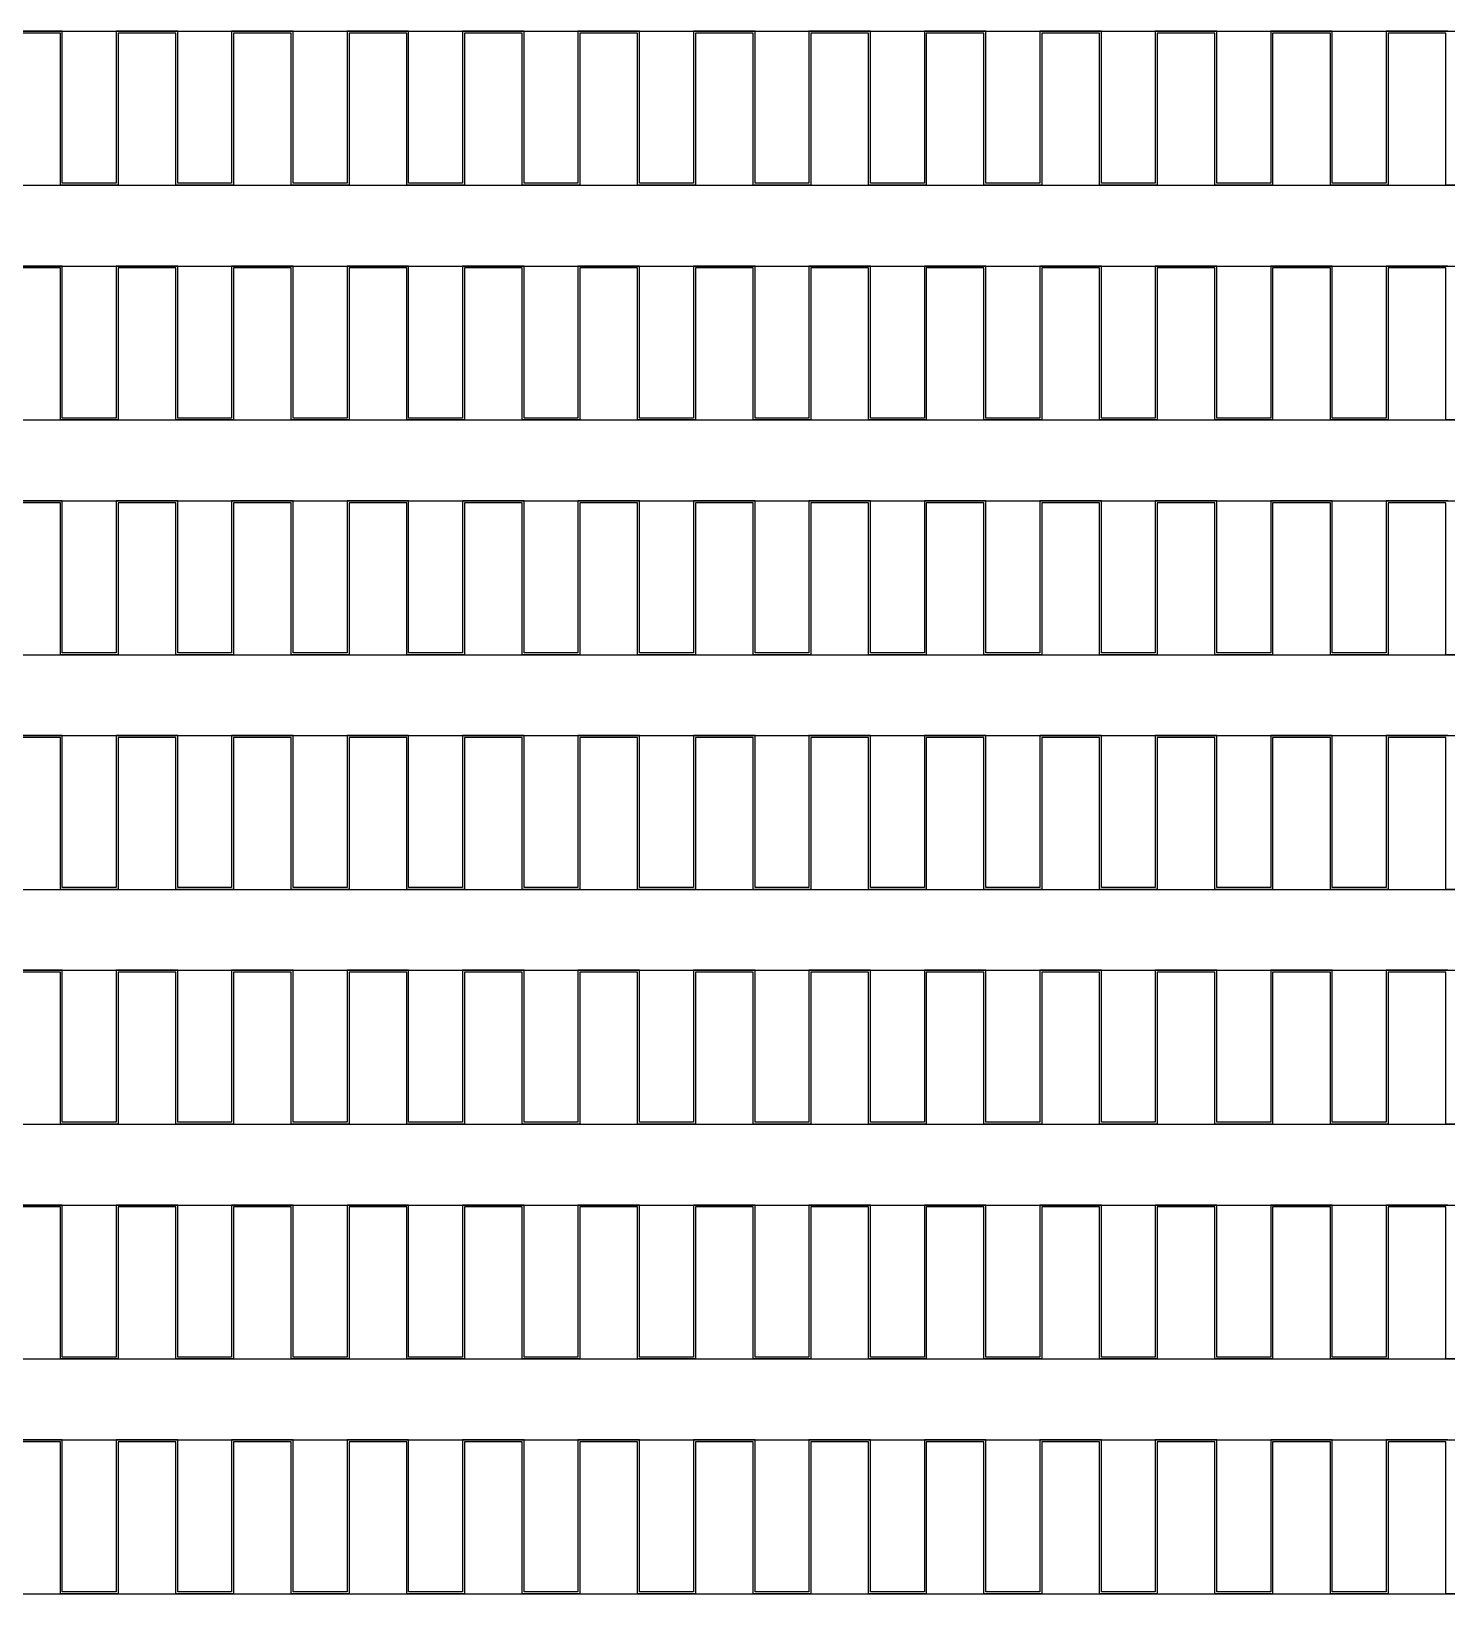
# Model space of a CAD drawing. Header units: millimetres. Extents: x -8604 to -3995, y 3123 to 6155.
# Drawn here: x -7491.2 to -7417.7, y 5443.6 to 5524.8 of the extents above; entities that cross this region are included whole.
import ezdxf

# ---------------------------------------------------------------- set-up
doc = ezdxf.new("R2010")
doc.units = ezdxf.units.MM

msp = doc.modelspace()

# ---------------------------------------------------------------- linework, layer by layer
at = {"color": 7, "linetype": 'Continuous', "lineweight": 25}
for p, q in [((-7646.621, 5524.781), (-7233.621, 5524.781)), ((-7489.621, 5524.781), (-7492.821, 5524.781)), ((-7489.721, 5524.681), (-7492.721, 5524.681)), ((-7489.721, 5516.781), (-7489.721, 5524.681)), ((-7489.621, 5516.881), (-7489.621, 5524.781)), ((-7486.821, 5524.781), (-7486.821, 5516.881)), ((-7483.621, 5524.781), (-7486.821, 5524.781)), ((-7483.721, 5524.681), (-7486.721, 5524.681)), ((-7486.721, 5524.681), (-7486.721, 5516.781)), ((-7483.721, 5516.781), (-7483.721, 5524.681)), ((-7483.621, 5516.881), (-7483.621, 5524.781)), ((-7480.821, 5524.781), (-7480.821, 5516.881)), ((-7477.621, 5524.781), (-7480.821, 5524.781)), ((-7477.721, 5524.681), (-7480.721, 5524.681)), ((-7480.721, 5524.681), (-7480.721, 5516.781)), ((-7477.721, 5516.781), (-7477.721, 5524.681)), ((-7477.621, 5516.881), (-7477.621, 5524.781)), ((-7474.821, 5524.781), (-7474.821, 5516.881)), ((-7471.621, 5524.781), (-7474.821, 5524.781)), ((-7474.721, 5524.681), (-7474.721, 5516.781)), ((-7471.721, 5524.681), (-7474.721, 5524.681)), ((-7471.721, 5516.781), (-7471.721, 5524.681)), ((-7471.621, 5516.881), (-7471.621, 5524.781)), ((-7468.821, 5524.781), (-7468.821, 5516.881)), ((-7465.621, 5524.781), (-7468.821, 5524.781)), ((-7465.721, 5524.681), (-7468.721, 5524.681)), ((-7468.721, 5524.681), (-7468.721, 5516.781)), ((-7465.721, 5516.781), (-7465.721, 5524.681)), ((-7465.621, 5516.881), (-7465.621, 5524.781)), ((-7462.821, 5524.781), (-7462.821, 5516.881)), ((-7459.621, 5524.781), (-7462.821, 5524.781)), ((-7459.721, 5524.681), (-7462.721, 5524.681)), ((-7462.721, 5524.681), (-7462.721, 5516.781)), ((-7459.721, 5516.781), (-7459.721, 5524.681)), ((-7459.621, 5516.881), (-7459.621, 5524.781)), ((-7456.821, 5524.781), (-7456.821, 5516.881)), ((-7453.621, 5524.781), (-7456.821, 5524.781)), ((-7453.721, 5524.681), (-7456.721, 5524.681)), ((-7456.721, 5524.681), (-7456.721, 5516.781)), ((-7453.721, 5516.781), (-7453.721, 5524.681)), ((-7453.621, 5516.881), (-7453.621, 5524.781)), ((-7450.821, 5524.781), (-7450.821, 5516.881)), ((-7447.621, 5524.781), (-7450.821, 5524.781)), ((-7447.721, 5524.681), (-7450.721, 5524.681)), ((-7450.721, 5524.681), (-7450.721, 5516.781)), ((-7447.721, 5516.781), (-7447.721, 5524.681)), ((-7447.621, 5516.881), (-7447.621, 5524.781)), ((-7444.821, 5524.781), (-7444.821, 5516.881)), ((-7441.621, 5524.781), (-7444.821, 5524.781)), ((-7441.721, 5524.681), (-7444.721, 5524.681)), ((-7444.721, 5524.681), (-7444.721, 5516.781)), ((-7441.721, 5516.781), (-7441.721, 5524.681)), ((-7441.621, 5516.881), (-7441.621, 5524.781)), ((-7438.821, 5524.781), (-7438.821, 5516.881)), ((-7435.621, 5524.781), (-7438.821, 5524.781)), ((-7435.721, 5524.681), (-7438.721, 5524.681)), ((-7438.721, 5524.681), (-7438.721, 5516.781)), ((-7435.721, 5516.781), (-7435.721, 5524.681)), ((-7435.621, 5516.881), (-7435.621, 5524.781)), ((-7432.821, 5524.781), (-7432.821, 5516.881)), ((-7429.621, 5524.781), (-7432.821, 5524.781)), ((-7429.721, 5524.681), (-7432.721, 5524.681)), ((-7432.721, 5524.681), (-7432.721, 5516.781)), ((-7429.721, 5516.781), (-7429.721, 5524.681)), ((-7429.621, 5516.881), (-7429.621, 5524.781)), ((-7426.821, 5524.781), (-7426.821, 5516.881)), ((-7423.621, 5524.781), (-7426.821, 5524.781)), ((-7423.721, 5524.681), (-7426.721, 5524.681)), ((-7426.721, 5524.681), (-7426.721, 5516.781)), ((-7423.721, 5516.781), (-7423.721, 5524.681)), ((-7423.621, 5516.881), (-7423.621, 5524.781)), ((-7420.821, 5524.781), (-7420.821, 5516.881)), ((-7417.621, 5524.781), (-7420.821, 5524.781)), ((-7417.721, 5524.681), (-7420.721, 5524.681)), ((-7420.721, 5524.681), (-7420.721, 5516.781)), ((-7417.721, 5516.781), (-7417.721, 5524.681)), ((-7646.621, 5516.781), (-7233.621, 5516.781)), ((-7486.721, 5516.781), (-7489.721, 5516.781)), ((-7486.821, 5516.881), (-7489.621, 5516.881)), ((-7480.721, 5516.781), (-7483.721, 5516.781)), ((-7480.821, 5516.881), (-7483.621, 5516.881)), ((-7474.721, 5516.781), (-7477.721, 5516.781)), ((-7474.821, 5516.881), (-7477.621, 5516.881)), ((-7468.721, 5516.781), (-7471.721, 5516.781)), ((-7468.821, 5516.881), (-7471.621, 5516.881)), ((-7462.721, 5516.781), (-7465.721, 5516.781)), ((-7462.821, 5516.881), (-7465.621, 5516.881)), ((-7456.721, 5516.781), (-7459.721, 5516.781)), ((-7456.821, 5516.881), (-7459.621, 5516.881)), ((-7450.721, 5516.781), (-7453.721, 5516.781)), ((-7450.821, 5516.881), (-7453.621, 5516.881)), ((-7444.721, 5516.781), (-7447.721, 5516.781)), ((-7444.821, 5516.881), (-7447.621, 5516.881)), ((-7438.721, 5516.781), (-7441.721, 5516.781)), ((-7438.821, 5516.881), (-7441.621, 5516.881)), ((-7432.721, 5516.781), (-7435.721, 5516.781)), ((-7432.821, 5516.881), (-7435.621, 5516.881)), ((-7426.721, 5516.781), (-7429.721, 5516.781)), ((-7426.821, 5516.881), (-7429.621, 5516.881)), ((-7420.721, 5516.781), (-7423.721, 5516.781)), ((-7420.821, 5516.881), (-7423.621, 5516.881)), ((-7414.721, 5516.781), (-7417.721, 5516.781)), ((-7646.621, 5512.581), (-7233.621, 5512.581)), ((-7489.621, 5512.581), (-7492.821, 5512.581)), ((-7489.721, 5512.481), (-7492.721, 5512.481)), ((-7489.721, 5504.581), (-7489.721, 5512.481)), ((-7489.621, 5504.681), (-7489.621, 5512.581)), ((-7486.821, 5512.581), (-7486.821, 5504.681)), ((-7483.621, 5512.581), (-7486.821, 5512.581)), ((-7483.721, 5512.481), (-7486.721, 5512.481)), ((-7486.721, 5512.481), (-7486.721, 5504.581)), ((-7483.721, 5504.581), (-7483.721, 5512.481)), ((-7483.621, 5504.681), (-7483.621, 5512.581)), ((-7480.821, 5512.581), (-7480.821, 5504.681)), ((-7477.621, 5512.581), (-7480.821, 5512.581)), ((-7477.721, 5512.481), (-7480.721, 5512.481)), ((-7480.721, 5512.481), (-7480.721, 5504.581)), ((-7477.721, 5504.581), (-7477.721, 5512.481)), ((-7477.621, 5504.681), (-7477.621, 5512.581)), ((-7474.821, 5512.581), (-7474.821, 5504.681)), ((-7471.621, 5512.581), (-7474.821, 5512.581)), ((-7471.721, 5512.481), (-7474.721, 5512.481)), ((-7474.721, 5512.481), (-7474.721, 5504.581)), ((-7471.721, 5504.581), (-7471.721, 5512.481)), ((-7471.621, 5504.681), (-7471.621, 5512.581)), ((-7468.821, 5512.581), (-7468.821, 5504.681)), ((-7465.621, 5512.581), (-7468.821, 5512.581)), ((-7465.721, 5512.481), (-7468.721, 5512.481)), ((-7468.721, 5512.481), (-7468.721, 5504.581)), ((-7465.721, 5504.581), (-7465.721, 5512.481)), ((-7465.621, 5504.681), (-7465.621, 5512.581)), ((-7462.821, 5512.581), (-7462.821, 5504.681)), ((-7459.621, 5512.581), (-7462.821, 5512.581)), ((-7459.721, 5512.481), (-7462.721, 5512.481)), ((-7462.721, 5512.481), (-7462.721, 5504.581)), ((-7459.721, 5504.581), (-7459.721, 5512.481)), ((-7459.621, 5504.681), (-7459.621, 5512.581)), ((-7456.821, 5512.581), (-7456.821, 5504.681)), ((-7453.621, 5512.581), (-7456.821, 5512.581)), ((-7453.721, 5512.481), (-7456.721, 5512.481)), ((-7456.721, 5512.481), (-7456.721, 5504.581)), ((-7453.721, 5504.581), (-7453.721, 5512.481)), ((-7453.621, 5504.681), (-7453.621, 5512.581)), ((-7450.821, 5512.581), (-7450.821, 5504.681)), ((-7447.621, 5512.581), (-7450.821, 5512.581)), ((-7447.721, 5512.481), (-7450.721, 5512.481)), ((-7450.721, 5512.481), (-7450.721, 5504.581)), ((-7447.721, 5504.581), (-7447.721, 5512.481)), ((-7447.621, 5504.681), (-7447.621, 5512.581)), ((-7444.821, 5512.581), (-7444.821, 5504.681)), ((-7441.621, 5512.581), (-7444.821, 5512.581)), ((-7441.721, 5512.481), (-7444.721, 5512.481)), ((-7444.721, 5512.481), (-7444.721, 5504.581)), ((-7441.721, 5504.581), (-7441.721, 5512.481)), ((-7441.621, 5504.681), (-7441.621, 5512.581)), ((-7438.821, 5512.581), (-7438.821, 5504.681)), ((-7435.621, 5512.581), (-7438.821, 5512.581)), ((-7435.721, 5512.481), (-7438.721, 5512.481)), ((-7438.721, 5512.481), (-7438.721, 5504.581)), ((-7435.721, 5504.581), (-7435.721, 5512.481)), ((-7435.621, 5504.681), (-7435.621, 5512.581)), ((-7432.821, 5512.581), (-7432.821, 5504.681)), ((-7429.621, 5512.581), (-7432.821, 5512.581)), ((-7429.721, 5512.481), (-7432.721, 5512.481)), ((-7432.721, 5512.481), (-7432.721, 5504.581)), ((-7429.721, 5504.581), (-7429.721, 5512.481)), ((-7429.621, 5504.681), (-7429.621, 5512.581)), ((-7426.821, 5512.581), (-7426.821, 5504.681)), ((-7423.621, 5512.581), (-7426.821, 5512.581)), ((-7423.721, 5512.481), (-7426.721, 5512.481)), ((-7426.721, 5512.481), (-7426.721, 5504.581)), ((-7423.721, 5504.581), (-7423.721, 5512.481)), ((-7423.621, 5504.681), (-7423.621, 5512.581)), ((-7420.821, 5512.581), (-7420.821, 5504.681)), ((-7417.621, 5512.581), (-7420.821, 5512.581)), ((-7417.721, 5512.481), (-7420.721, 5512.481)), ((-7420.721, 5512.481), (-7420.721, 5504.581)), ((-7417.721, 5504.581), (-7417.721, 5512.481)), ((-7646.621, 5504.581), (-7233.621, 5504.581)), ((-7486.721, 5504.581), (-7489.721, 5504.581)), ((-7486.821, 5504.681), (-7489.621, 5504.681)), ((-7480.721, 5504.581), (-7483.721, 5504.581)), ((-7480.821, 5504.681), (-7483.621, 5504.681)), ((-7474.721, 5504.581), (-7477.721, 5504.581)), ((-7474.821, 5504.681), (-7477.621, 5504.681)), ((-7468.721, 5504.581), (-7471.721, 5504.581)), ((-7468.821, 5504.681), (-7471.621, 5504.681)), ((-7462.721, 5504.581), (-7465.721, 5504.581)), ((-7462.821, 5504.681), (-7465.621, 5504.681)), ((-7456.721, 5504.581), (-7459.721, 5504.581)), ((-7456.821, 5504.681), (-7459.621, 5504.681)), ((-7450.721, 5504.581), (-7453.721, 5504.581)), ((-7450.821, 5504.681), (-7453.621, 5504.681)), ((-7444.721, 5504.581), (-7447.721, 5504.581)), ((-7444.821, 5504.681), (-7447.621, 5504.681)), ((-7438.721, 5504.581), (-7441.721, 5504.581)), ((-7438.821, 5504.681), (-7441.621, 5504.681)), ((-7432.721, 5504.581), (-7435.721, 5504.581)), ((-7432.821, 5504.681), (-7435.621, 5504.681)), ((-7426.721, 5504.581), (-7429.721, 5504.581)), ((-7426.821, 5504.681), (-7429.621, 5504.681)), ((-7420.721, 5504.581), (-7423.721, 5504.581)), ((-7420.821, 5504.681), (-7423.621, 5504.681)), ((-7414.721, 5504.581), (-7417.721, 5504.581)), ((-7646.621, 5500.381), (-7233.621, 5500.381)), ((-7489.621, 5500.381), (-7492.821, 5500.381)), ((-7489.721, 5500.281), (-7492.721, 5500.281)), ((-7489.721, 5492.381), (-7489.721, 5500.281)), ((-7489.621, 5492.481), (-7489.621, 5500.381)), ((-7486.821, 5500.381), (-7486.821, 5492.481)), ((-7483.621, 5500.381), (-7486.821, 5500.381)), ((-7483.721, 5500.281), (-7486.721, 5500.281)), ((-7486.721, 5500.281), (-7486.721, 5492.381)), ((-7483.721, 5492.381), (-7483.721, 5500.281)), ((-7483.621, 5492.481), (-7483.621, 5500.381)), ((-7480.821, 5500.381), (-7480.821, 5492.481)), ((-7477.621, 5500.381), (-7480.821, 5500.381)), ((-7477.721, 5500.281), (-7480.721, 5500.281)), ((-7480.721, 5500.281), (-7480.721, 5492.381)), ((-7477.721, 5492.381), (-7477.721, 5500.281)), ((-7477.621, 5492.481), (-7477.621, 5500.381)), ((-7474.821, 5500.381), (-7474.821, 5492.481)), ((-7471.621, 5500.381), (-7474.821, 5500.381)), ((-7471.721, 5500.281), (-7474.721, 5500.281)), ((-7474.721, 5500.281), (-7474.721, 5492.381)), ((-7471.721, 5492.381), (-7471.721, 5500.281)), ((-7471.621, 5492.481), (-7471.621, 5500.381)), ((-7468.821, 5500.381), (-7468.821, 5492.481)), ((-7465.621, 5500.381), (-7468.821, 5500.381)), ((-7465.721, 5500.281), (-7468.721, 5500.281)), ((-7468.721, 5500.281), (-7468.721, 5492.381)), ((-7465.721, 5492.381), (-7465.721, 5500.281)), ((-7465.621, 5492.481), (-7465.621, 5500.381)), ((-7462.821, 5500.381), (-7462.821, 5492.481)), ((-7459.621, 5500.381), (-7462.821, 5500.381)), ((-7459.721, 5500.281), (-7462.721, 5500.281)), ((-7462.721, 5500.281), (-7462.721, 5492.381)), ((-7459.721, 5492.381), (-7459.721, 5500.281)), ((-7459.621, 5492.481), (-7459.621, 5500.381)), ((-7456.821, 5500.381), (-7456.821, 5492.481)), ((-7453.621, 5500.381), (-7456.821, 5500.381)), ((-7453.721, 5500.281), (-7456.721, 5500.281)), ((-7456.721, 5500.281), (-7456.721, 5492.381)), ((-7453.721, 5492.381), (-7453.721, 5500.281)), ((-7453.621, 5492.481), (-7453.621, 5500.381)), ((-7447.621, 5500.381), (-7450.821, 5500.381)), ((-7450.821, 5500.381), (-7450.821, 5492.481)), ((-7447.721, 5500.281), (-7450.721, 5500.281)), ((-7450.721, 5500.281), (-7450.721, 5492.381)), ((-7447.721, 5492.381), (-7447.721, 5500.281)), ((-7447.621, 5492.481), (-7447.621, 5500.381)), ((-7444.821, 5500.381), (-7444.821, 5492.481)), ((-7441.621, 5500.381), (-7444.821, 5500.381)), ((-7441.721, 5500.281), (-7444.721, 5500.281)), ((-7444.721, 5500.281), (-7444.721, 5492.381)), ((-7441.721, 5492.381), (-7441.721, 5500.281)), ((-7441.621, 5492.481), (-7441.621, 5500.381)), ((-7438.821, 5500.381), (-7438.821, 5492.481)), ((-7435.621, 5500.381), (-7438.821, 5500.381)), ((-7435.721, 5500.281), (-7438.721, 5500.281)), ((-7438.721, 5500.281), (-7438.721, 5492.381)), ((-7435.721, 5492.381), (-7435.721, 5500.281)), ((-7435.621, 5492.481), (-7435.621, 5500.381)), ((-7432.821, 5500.381), (-7432.821, 5492.481)), ((-7429.621, 5500.381), (-7432.821, 5500.381)), ((-7429.721, 5500.281), (-7432.721, 5500.281)), ((-7432.721, 5500.281), (-7432.721, 5492.381)), ((-7429.721, 5492.381), (-7429.721, 5500.281)), ((-7429.621, 5492.481), (-7429.621, 5500.381)), ((-7426.821, 5500.381), (-7426.821, 5492.481)), ((-7423.621, 5500.381), (-7426.821, 5500.381)), ((-7423.721, 5500.281), (-7426.721, 5500.281)), ((-7426.721, 5500.281), (-7426.721, 5492.381)), ((-7423.721, 5492.381), (-7423.721, 5500.281)), ((-7423.621, 5492.481), (-7423.621, 5500.381)), ((-7420.821, 5500.381), (-7420.821, 5492.481)), ((-7417.621, 5500.381), (-7420.821, 5500.381)), ((-7417.721, 5500.281), (-7420.721, 5500.281)), ((-7420.721, 5500.281), (-7420.721, 5492.381)), ((-7417.721, 5492.381), (-7417.721, 5500.281)), ((-7646.621, 5492.381), (-7233.621, 5492.381)), ((-7486.721, 5492.381), (-7489.721, 5492.381)), ((-7486.821, 5492.481), (-7489.621, 5492.481)), ((-7480.721, 5492.381), (-7483.721, 5492.381)), ((-7480.821, 5492.481), (-7483.621, 5492.481)), ((-7474.721, 5492.381), (-7477.721, 5492.381)), ((-7474.821, 5492.481), (-7477.621, 5492.481)), ((-7468.721, 5492.381), (-7471.721, 5492.381)), ((-7468.821, 5492.481), (-7471.621, 5492.481)), ((-7462.721, 5492.381), (-7465.721, 5492.381)), ((-7462.821, 5492.481), (-7465.621, 5492.481)), ((-7456.721, 5492.381), (-7459.721, 5492.381)), ((-7456.821, 5492.481), (-7459.621, 5492.481)), ((-7450.721, 5492.381), (-7453.721, 5492.381)), ((-7450.821, 5492.481), (-7453.621, 5492.481)), ((-7444.721, 5492.381), (-7447.721, 5492.381)), ((-7444.821, 5492.481), (-7447.621, 5492.481)), ((-7438.721, 5492.381), (-7441.721, 5492.381)), ((-7438.821, 5492.481), (-7441.621, 5492.481)), ((-7432.721, 5492.381), (-7435.721, 5492.381)), ((-7432.821, 5492.481), (-7435.621, 5492.481)), ((-7426.721, 5492.381), (-7429.721, 5492.381)), ((-7426.821, 5492.481), (-7429.621, 5492.481)), ((-7420.721, 5492.381), (-7423.721, 5492.381)), ((-7420.821, 5492.481), (-7423.621, 5492.481)), ((-7414.721, 5492.381), (-7417.721, 5492.381)), ((-7646.621, 5488.181), (-7233.621, 5488.181)), ((-7489.621, 5488.181), (-7492.821, 5488.181)), ((-7489.721, 5488.081), (-7492.721, 5488.081)), ((-7489.721, 5480.181), (-7489.721, 5488.081)), ((-7489.621, 5480.281), (-7489.621, 5488.181)), ((-7486.821, 5488.181), (-7486.821, 5480.281)), ((-7483.621, 5488.181), (-7486.821, 5488.181)), ((-7483.721, 5488.081), (-7486.721, 5488.081)), ((-7486.721, 5488.081), (-7486.721, 5480.181)), ((-7483.721, 5480.181), (-7483.721, 5488.081)), ((-7483.621, 5480.281), (-7483.621, 5488.181)), ((-7480.821, 5488.181), (-7480.821, 5480.281)), ((-7477.621, 5488.181), (-7480.821, 5488.181)), ((-7477.721, 5488.081), (-7480.721, 5488.081)), ((-7480.721, 5488.081), (-7480.721, 5480.181)), ((-7477.721, 5480.181), (-7477.721, 5488.081)), ((-7477.621, 5480.281), (-7477.621, 5488.181)), ((-7474.821, 5488.181), (-7474.821, 5480.281)), ((-7471.621, 5488.181), (-7474.821, 5488.181)), ((-7471.721, 5488.081), (-7474.721, 5488.081)), ((-7474.721, 5488.081), (-7474.721, 5480.181)), ((-7471.721, 5480.181), (-7471.721, 5488.081)), ((-7471.621, 5480.281), (-7471.621, 5488.181)), ((-7468.821, 5488.181), (-7468.821, 5480.281)), ((-7465.621, 5488.181), (-7468.821, 5488.181)), ((-7465.721, 5488.081), (-7468.721, 5488.081)), ((-7468.721, 5488.081), (-7468.721, 5480.181)), ((-7465.721, 5480.181), (-7465.721, 5488.081)), ((-7465.621, 5480.281), (-7465.621, 5488.181)), ((-7462.821, 5488.181), (-7462.821, 5480.281)), ((-7459.621, 5488.181), (-7462.821, 5488.181)), ((-7459.721, 5488.081), (-7462.721, 5488.081)), ((-7462.721, 5488.081), (-7462.721, 5480.181)), ((-7459.721, 5480.181), (-7459.721, 5488.081)), ((-7459.621, 5480.281), (-7459.621, 5488.181)), ((-7456.821, 5488.181), (-7456.821, 5480.281)), ((-7453.621, 5488.181), (-7456.821, 5488.181)), ((-7453.721, 5488.081), (-7456.721, 5488.081)), ((-7456.721, 5488.081), (-7456.721, 5480.181)), ((-7453.721, 5480.181), (-7453.721, 5488.081)), ((-7453.621, 5480.281), (-7453.621, 5488.181)), ((-7447.621, 5488.181), (-7450.821, 5488.181)), ((-7450.821, 5488.181), (-7450.821, 5480.281)), ((-7447.721, 5488.081), (-7450.721, 5488.081)), ((-7450.721, 5488.081), (-7450.721, 5480.181)), ((-7447.721, 5480.181), (-7447.721, 5488.081)), ((-7447.621, 5480.281), (-7447.621, 5488.181)), ((-7444.821, 5488.181), (-7444.821, 5480.281)), ((-7441.621, 5488.181), (-7444.821, 5488.181)), ((-7441.721, 5488.081), (-7444.721, 5488.081)), ((-7444.721, 5488.081), (-7444.721, 5480.181)), ((-7441.721, 5480.181), (-7441.721, 5488.081)), ((-7441.621, 5480.281), (-7441.621, 5488.181)), ((-7438.821, 5488.181), (-7438.821, 5480.281)), ((-7435.621, 5488.181), (-7438.821, 5488.181)), ((-7435.721, 5488.081), (-7438.721, 5488.081)), ((-7438.721, 5488.081), (-7438.721, 5480.181)), ((-7435.721, 5480.181), (-7435.721, 5488.081)), ((-7435.621, 5480.281), (-7435.621, 5488.181)), ((-7432.821, 5488.181), (-7432.821, 5480.281)), ((-7429.621, 5488.181), (-7432.821, 5488.181)), ((-7429.721, 5488.081), (-7432.721, 5488.081)), ((-7432.721, 5488.081), (-7432.721, 5480.181)), ((-7429.721, 5480.181), (-7429.721, 5488.081)), ((-7429.621, 5480.281), (-7429.621, 5488.181)), ((-7426.821, 5488.181), (-7426.821, 5480.281)), ((-7423.621, 5488.181), (-7426.821, 5488.181)), ((-7426.721, 5488.081), (-7426.721, 5480.181)), ((-7423.721, 5488.081), (-7426.721, 5488.081)), ((-7423.721, 5480.181), (-7423.721, 5488.081)), ((-7423.621, 5480.281), (-7423.621, 5488.181)), ((-7420.821, 5488.181), (-7420.821, 5480.281)), ((-7417.621, 5488.181), (-7420.821, 5488.181)), ((-7417.721, 5488.081), (-7420.721, 5488.081)), ((-7420.721, 5488.081), (-7420.721, 5480.181)), ((-7417.721, 5480.181), (-7417.721, 5488.081)), ((-7486.821, 5480.281), (-7489.621, 5480.281)), ((-7480.821, 5480.281), (-7483.621, 5480.281)), ((-7474.821, 5480.281), (-7477.621, 5480.281)), ((-7468.821, 5480.281), (-7471.621, 5480.281)), ((-7462.821, 5480.281), (-7465.621, 5480.281)), ((-7456.821, 5480.281), (-7459.621, 5480.281)), ((-7450.821, 5480.281), (-7453.621, 5480.281)), ((-7444.821, 5480.281), (-7447.621, 5480.281)), ((-7438.821, 5480.281), (-7441.621, 5480.281)), ((-7432.821, 5480.281), (-7435.621, 5480.281)), ((-7426.821, 5480.281), (-7429.621, 5480.281)), ((-7420.821, 5480.281), (-7423.621, 5480.281)), ((-7646.621, 5480.181), (-7233.621, 5480.181)), ((-7486.721, 5480.181), (-7489.721, 5480.181)), ((-7480.721, 5480.181), (-7483.721, 5480.181)), ((-7474.721, 5480.181), (-7477.721, 5480.181)), ((-7468.721, 5480.181), (-7471.721, 5480.181)), ((-7462.721, 5480.181), (-7465.721, 5480.181)), ((-7456.721, 5480.181), (-7459.721, 5480.181)), ((-7450.721, 5480.181), (-7453.721, 5480.181)), ((-7444.721, 5480.181), (-7447.721, 5480.181)), ((-7438.721, 5480.181), (-7441.721, 5480.181)), ((-7432.721, 5480.181), (-7435.721, 5480.181)), ((-7426.721, 5480.181), (-7429.721, 5480.181)), ((-7420.721, 5480.181), (-7423.721, 5480.181)), ((-7414.721, 5480.181), (-7417.721, 5480.181)), ((-7646.621, 5475.981), (-7233.621, 5475.981)), ((-7489.621, 5475.981), (-7492.821, 5475.981)), ((-7489.721, 5475.881), (-7492.721, 5475.881)), ((-7489.721, 5467.981), (-7489.721, 5475.881)), ((-7489.621, 5468.081), (-7489.621, 5475.981)), ((-7486.821, 5475.981), (-7486.821, 5468.081)), ((-7483.621, 5475.981), (-7486.821, 5475.981)), ((-7483.721, 5475.881), (-7486.721, 5475.881)), ((-7486.721, 5475.881), (-7486.721, 5467.981)), ((-7483.721, 5467.981), (-7483.721, 5475.881)), ((-7483.621, 5468.081), (-7483.621, 5475.981)), ((-7480.821, 5475.981), (-7480.821, 5468.081)), ((-7477.621, 5475.981), (-7480.821, 5475.981)), ((-7477.721, 5475.881), (-7480.721, 5475.881)), ((-7480.721, 5475.881), (-7480.721, 5467.981)), ((-7477.721, 5467.981), (-7477.721, 5475.881)), ((-7477.621, 5468.081), (-7477.621, 5475.981)), ((-7474.821, 5475.981), (-7474.821, 5468.081)), ((-7471.621, 5475.981), (-7474.821, 5475.981)), ((-7474.721, 5475.881), (-7474.721, 5467.981)), ((-7471.721, 5475.881), (-7474.721, 5475.881)), ((-7471.721, 5467.981), (-7471.721, 5475.881)), ((-7471.621, 5468.081), (-7471.621, 5475.981)), ((-7468.821, 5475.981), (-7468.821, 5468.081)), ((-7465.621, 5475.981), (-7468.821, 5475.981)), ((-7465.721, 5475.881), (-7468.721, 5475.881)), ((-7468.721, 5475.881), (-7468.721, 5467.981)), ((-7465.721, 5467.981), (-7465.721, 5475.881)), ((-7465.621, 5468.081), (-7465.621, 5475.981)), ((-7462.821, 5475.981), (-7462.821, 5468.081)), ((-7459.621, 5475.981), (-7462.821, 5475.981)), ((-7459.721, 5475.881), (-7462.721, 5475.881)), ((-7462.721, 5475.881), (-7462.721, 5467.981)), ((-7459.721, 5467.981), (-7459.721, 5475.881)), ((-7459.621, 5468.081), (-7459.621, 5475.981)), ((-7456.821, 5475.981), (-7456.821, 5468.081)), ((-7453.621, 5475.981), (-7456.821, 5475.981)), ((-7453.721, 5475.881), (-7456.721, 5475.881)), ((-7456.721, 5475.881), (-7456.721, 5467.981)), ((-7453.721, 5467.981), (-7453.721, 5475.881)), ((-7453.621, 5468.081), (-7453.621, 5475.981)), ((-7450.821, 5475.981), (-7450.821, 5468.081)), ((-7447.621, 5475.981), (-7450.821, 5475.981)), ((-7447.721, 5475.881), (-7450.721, 5475.881)), ((-7450.721, 5475.881), (-7450.721, 5467.981)), ((-7447.721, 5467.981), (-7447.721, 5475.881)), ((-7447.621, 5468.081), (-7447.621, 5475.981)), ((-7444.821, 5475.981), (-7444.821, 5468.081)), ((-7441.621, 5475.981), (-7444.821, 5475.981)), ((-7441.721, 5475.881), (-7444.721, 5475.881)), ((-7444.721, 5475.881), (-7444.721, 5467.981)), ((-7441.721, 5467.981), (-7441.721, 5475.881)), ((-7441.621, 5468.081), (-7441.621, 5475.981)), ((-7438.821, 5475.981), (-7438.821, 5468.081)), ((-7435.621, 5475.981), (-7438.821, 5475.981)), ((-7435.721, 5475.881), (-7438.721, 5475.881)), ((-7438.721, 5475.881), (-7438.721, 5467.981)), ((-7435.721, 5467.981), (-7435.721, 5475.881)), ((-7435.621, 5468.081), (-7435.621, 5475.981)), ((-7432.821, 5475.981), (-7432.821, 5468.081)), ((-7429.621, 5475.981), (-7432.821, 5475.981)), ((-7429.721, 5475.881), (-7432.721, 5475.881)), ((-7432.721, 5475.881), (-7432.721, 5467.981)), ((-7429.721, 5467.981), (-7429.721, 5475.881)), ((-7429.621, 5468.081), (-7429.621, 5475.981)), ((-7426.821, 5475.981), (-7426.821, 5468.081)), ((-7423.621, 5475.981), (-7426.821, 5475.981)), ((-7423.721, 5475.881), (-7426.721, 5475.881)), ((-7426.721, 5475.881), (-7426.721, 5467.981)), ((-7423.721, 5467.981), (-7423.721, 5475.881)), ((-7423.621, 5468.081), (-7423.621, 5475.981)), ((-7420.821, 5475.981), (-7420.821, 5468.081)), ((-7417.621, 5475.981), (-7420.821, 5475.981)), ((-7417.721, 5475.881), (-7420.721, 5475.881)), ((-7420.721, 5475.881), (-7420.721, 5467.981)), ((-7417.721, 5467.981), (-7417.721, 5475.881)), ((-7486.821, 5468.081), (-7489.621, 5468.081)), ((-7480.821, 5468.081), (-7483.621, 5468.081)), ((-7474.821, 5468.081), (-7477.621, 5468.081)), ((-7468.821, 5468.081), (-7471.621, 5468.081)), ((-7462.821, 5468.081), (-7465.621, 5468.081)), ((-7456.821, 5468.081), (-7459.621, 5468.081)), ((-7450.821, 5468.081), (-7453.621, 5468.081)), ((-7444.821, 5468.081), (-7447.621, 5468.081)), ((-7438.821, 5468.081), (-7441.621, 5468.081)), ((-7432.821, 5468.081), (-7435.621, 5468.081)), ((-7426.821, 5468.081), (-7429.621, 5468.081)), ((-7420.821, 5468.081), (-7423.621, 5468.081)), ((-7646.621, 5467.981), (-7233.621, 5467.981)), ((-7486.721, 5467.981), (-7489.721, 5467.981)), ((-7480.721, 5467.981), (-7483.721, 5467.981)), ((-7474.721, 5467.981), (-7477.721, 5467.981)), ((-7468.721, 5467.981), (-7471.721, 5467.981)), ((-7462.721, 5467.981), (-7465.721, 5467.981)), ((-7456.721, 5467.981), (-7459.721, 5467.981)), ((-7450.721, 5467.981), (-7453.721, 5467.981)), ((-7444.721, 5467.981), (-7447.721, 5467.981)), ((-7438.721, 5467.981), (-7441.721, 5467.981)), ((-7432.721, 5467.981), (-7435.721, 5467.981)), ((-7426.721, 5467.981), (-7429.721, 5467.981)), ((-7420.721, 5467.981), (-7423.721, 5467.981)), ((-7414.721, 5467.981), (-7417.721, 5467.981)), ((-7646.621, 5463.781), (-7233.621, 5463.781)), ((-7489.621, 5463.781), (-7492.821, 5463.781)), ((-7489.721, 5463.681), (-7492.721, 5463.681)), ((-7489.721, 5455.781), (-7489.721, 5463.681)), ((-7489.621, 5455.881), (-7489.621, 5463.781)), ((-7483.621, 5463.781), (-7486.821, 5463.781)), ((-7486.821, 5463.781), (-7486.821, 5455.881)), ((-7483.721, 5463.681), (-7486.721, 5463.681)), ((-7486.721, 5463.681), (-7486.721, 5455.781)), ((-7483.721, 5455.781), (-7483.721, 5463.681)), ((-7483.621, 5455.881), (-7483.621, 5463.781)), ((-7477.621, 5463.781), (-7480.821, 5463.781)), ((-7480.821, 5463.781), (-7480.821, 5455.881)), ((-7477.721, 5463.681), (-7480.721, 5463.681)), ((-7480.721, 5463.681), (-7480.721, 5455.781)), ((-7477.721, 5455.781), (-7477.721, 5463.681)), ((-7477.621, 5455.881), (-7477.621, 5463.781)), ((-7471.621, 5463.781), (-7474.821, 5463.781)), ((-7474.821, 5463.781), (-7474.821, 5455.881)), ((-7471.721, 5463.681), (-7474.721, 5463.681)), ((-7474.721, 5463.681), (-7474.721, 5455.781)), ((-7471.721, 5455.781), (-7471.721, 5463.681)), ((-7471.621, 5455.881), (-7471.621, 5463.781)), ((-7465.621, 5463.781), (-7468.821, 5463.781)), ((-7468.821, 5463.781), (-7468.821, 5455.881)), ((-7465.721, 5463.681), (-7468.721, 5463.681)), ((-7468.721, 5463.681), (-7468.721, 5455.781)), ((-7465.721, 5455.781), (-7465.721, 5463.681)), ((-7465.621, 5455.881), (-7465.621, 5463.781)), ((-7459.621, 5463.781), (-7462.821, 5463.781)), ((-7462.821, 5463.781), (-7462.821, 5455.881)), ((-7459.721, 5463.681), (-7462.721, 5463.681)), ((-7462.721, 5463.681), (-7462.721, 5455.781)), ((-7459.721, 5455.781), (-7459.721, 5463.681)), ((-7459.621, 5455.881), (-7459.621, 5463.781)), ((-7453.621, 5463.781), (-7456.821, 5463.781)), ((-7456.821, 5463.781), (-7456.821, 5455.881)), ((-7453.721, 5463.681), (-7456.721, 5463.681)), ((-7456.721, 5463.681), (-7456.721, 5455.781)), ((-7453.721, 5455.781), (-7453.721, 5463.681)), ((-7453.621, 5455.881), (-7453.621, 5463.781)), ((-7447.621, 5463.781), (-7450.821, 5463.781)), ((-7450.821, 5463.781), (-7450.821, 5455.881)), ((-7447.721, 5463.681), (-7450.721, 5463.681)), ((-7450.721, 5463.681), (-7450.721, 5455.781)), ((-7447.721, 5455.781), (-7447.721, 5463.681)), ((-7447.621, 5455.881), (-7447.621, 5463.781)), ((-7441.621, 5463.781), (-7444.821, 5463.781)), ((-7444.821, 5463.781), (-7444.821, 5455.881)), ((-7441.721, 5463.681), (-7444.721, 5463.681)), ((-7444.721, 5463.681), (-7444.721, 5455.781)), ((-7441.721, 5455.781), (-7441.721, 5463.681)), ((-7441.621, 5455.881), (-7441.621, 5463.781)), ((-7435.621, 5463.781), (-7438.821, 5463.781)), ((-7438.821, 5463.781), (-7438.821, 5455.881)), ((-7435.721, 5463.681), (-7438.721, 5463.681)), ((-7438.721, 5463.681), (-7438.721, 5455.781)), ((-7435.721, 5455.781), (-7435.721, 5463.681)), ((-7435.621, 5455.881), (-7435.621, 5463.781)), ((-7429.621, 5463.781), (-7432.821, 5463.781)), ((-7432.821, 5463.781), (-7432.821, 5455.881)), ((-7429.721, 5463.681), (-7432.721, 5463.681)), ((-7432.721, 5463.681), (-7432.721, 5455.781)), ((-7429.721, 5455.781), (-7429.721, 5463.681)), ((-7429.621, 5455.881), (-7429.621, 5463.781)), ((-7423.621, 5463.781), (-7426.821, 5463.781)), ((-7426.821, 5463.781), (-7426.821, 5455.881)), ((-7423.721, 5463.681), (-7426.721, 5463.681)), ((-7426.721, 5463.681), (-7426.721, 5455.781)), ((-7423.721, 5455.781), (-7423.721, 5463.681)), ((-7423.621, 5455.881), (-7423.621, 5463.781)), ((-7420.821, 5463.781), (-7420.821, 5455.881)), ((-7417.621, 5463.781), (-7420.821, 5463.781)), ((-7417.721, 5463.681), (-7420.721, 5463.681)), ((-7420.721, 5463.681), (-7420.721, 5455.781)), ((-7417.721, 5455.781), (-7417.721, 5463.681)), ((-7486.821, 5455.881), (-7489.621, 5455.881)), ((-7480.821, 5455.881), (-7483.621, 5455.881)), ((-7474.821, 5455.881), (-7477.621, 5455.881)), ((-7468.821, 5455.881), (-7471.621, 5455.881)), ((-7462.821, 5455.881), (-7465.621, 5455.881)), ((-7456.821, 5455.881), (-7459.621, 5455.881)), ((-7450.821, 5455.881), (-7453.621, 5455.881)), ((-7444.821, 5455.881), (-7447.621, 5455.881)), ((-7438.821, 5455.881), (-7441.621, 5455.881)), ((-7432.821, 5455.881), (-7435.621, 5455.881)), ((-7426.821, 5455.881), (-7429.621, 5455.881)), ((-7420.821, 5455.881), (-7423.621, 5455.881)), ((-7646.621, 5455.781), (-7233.621, 5455.781)), ((-7486.721, 5455.781), (-7489.721, 5455.781)), ((-7480.721, 5455.781), (-7483.721, 5455.781)), ((-7474.721, 5455.781), (-7477.721, 5455.781)), ((-7468.721, 5455.781), (-7471.721, 5455.781)), ((-7462.721, 5455.781), (-7465.721, 5455.781)), ((-7456.721, 5455.781), (-7459.721, 5455.781)), ((-7450.721, 5455.781), (-7453.721, 5455.781)), ((-7444.721, 5455.781), (-7447.721, 5455.781)), ((-7438.721, 5455.781), (-7441.721, 5455.781)), ((-7432.721, 5455.781), (-7435.721, 5455.781)), ((-7426.721, 5455.781), (-7429.721, 5455.781)), ((-7420.721, 5455.781), (-7423.721, 5455.781)), ((-7414.721, 5455.781), (-7417.721, 5455.781)), ((-7646.621, 5451.581), (-7233.621, 5451.581)), ((-7489.621, 5451.581), (-7492.821, 5451.581)), ((-7489.721, 5451.481), (-7492.721, 5451.481)), ((-7489.721, 5443.581), (-7489.721, 5451.481)), ((-7489.621, 5443.681), (-7489.621, 5451.581)), ((-7486.821, 5451.581), (-7486.821, 5443.681)), ((-7483.621, 5451.581), (-7486.821, 5451.581)), ((-7483.721, 5451.481), (-7486.721, 5451.481)), ((-7486.721, 5451.481), (-7486.721, 5443.581)), ((-7483.721, 5443.581), (-7483.721, 5451.481)), ((-7483.621, 5443.681), (-7483.621, 5451.581)), ((-7480.821, 5451.581), (-7480.821, 5443.681)), ((-7477.621, 5451.581), (-7480.821, 5451.581)), ((-7477.721, 5451.481), (-7480.721, 5451.481)), ((-7480.721, 5451.481), (-7480.721, 5443.581)), ((-7477.721, 5443.581), (-7477.721, 5451.481)), ((-7477.621, 5443.681), (-7477.621, 5451.581)), ((-7474.821, 5451.581), (-7474.821, 5443.681)), ((-7471.621, 5451.581), (-7474.821, 5451.581)), ((-7471.721, 5451.481), (-7474.721, 5451.481)), ((-7474.721, 5451.481), (-7474.721, 5443.581)), ((-7471.721, 5443.581), (-7471.721, 5451.481)), ((-7471.621, 5443.681), (-7471.621, 5451.581)), ((-7468.821, 5451.581), (-7468.821, 5443.681)), ((-7465.621, 5451.581), (-7468.821, 5451.581)), ((-7465.721, 5451.481), (-7468.721, 5451.481)), ((-7468.721, 5451.481), (-7468.721, 5443.581)), ((-7465.721, 5443.581), (-7465.721, 5451.481)), ((-7465.621, 5443.681), (-7465.621, 5451.581)), ((-7462.821, 5451.581), (-7462.821, 5443.681)), ((-7459.621, 5451.581), (-7462.821, 5451.581)), ((-7459.721, 5451.481), (-7462.721, 5451.481)), ((-7462.721, 5451.481), (-7462.721, 5443.581)), ((-7459.721, 5443.581), (-7459.721, 5451.481)), ((-7459.621, 5443.681), (-7459.621, 5451.581)), ((-7456.821, 5451.581), (-7456.821, 5443.681)), ((-7453.621, 5451.581), (-7456.821, 5451.581)), ((-7456.721, 5451.481), (-7456.721, 5443.581)), ((-7453.721, 5451.481), (-7456.721, 5451.481)), ((-7453.721, 5443.581), (-7453.721, 5451.481)), ((-7453.621, 5443.681), (-7453.621, 5451.581)), ((-7450.821, 5451.581), (-7450.821, 5443.681)), ((-7447.621, 5451.581), (-7450.821, 5451.581)), ((-7447.721, 5451.481), (-7450.721, 5451.481)), ((-7450.721, 5451.481), (-7450.721, 5443.581)), ((-7447.721, 5443.581), (-7447.721, 5451.481)), ((-7447.621, 5443.681), (-7447.621, 5451.581)), ((-7444.821, 5451.581), (-7444.821, 5443.681)), ((-7441.621, 5451.581), (-7444.821, 5451.581)), ((-7441.721, 5451.481), (-7444.721, 5451.481)), ((-7444.721, 5451.481), (-7444.721, 5443.581)), ((-7441.721, 5443.581), (-7441.721, 5451.481)), ((-7441.621, 5443.681), (-7441.621, 5451.581)), ((-7438.821, 5451.581), (-7438.821, 5443.681)), ((-7435.621, 5451.581), (-7438.821, 5451.581)), ((-7435.721, 5451.481), (-7438.721, 5451.481)), ((-7438.721, 5451.481), (-7438.721, 5443.581)), ((-7435.721, 5443.581), (-7435.721, 5451.481)), ((-7435.621, 5443.681), (-7435.621, 5451.581)), ((-7432.821, 5451.581), (-7432.821, 5443.681)), ((-7429.621, 5451.581), (-7432.821, 5451.581)), ((-7429.721, 5451.481), (-7432.721, 5451.481)), ((-7432.721, 5451.481), (-7432.721, 5443.581)), ((-7429.721, 5443.581), (-7429.721, 5451.481)), ((-7429.621, 5443.681), (-7429.621, 5451.581)), ((-7426.821, 5451.581), (-7426.821, 5443.681)), ((-7423.621, 5451.581), (-7426.821, 5451.581)), ((-7423.721, 5451.481), (-7426.721, 5451.481)), ((-7426.721, 5451.481), (-7426.721, 5443.581)), ((-7423.721, 5443.581), (-7423.721, 5451.481)), ((-7423.621, 5443.681), (-7423.621, 5451.581)), ((-7420.821, 5451.581), (-7420.821, 5443.681)), ((-7417.621, 5451.581), (-7420.821, 5451.581)), ((-7417.721, 5451.481), (-7420.721, 5451.481)), ((-7420.721, 5451.481), (-7420.721, 5443.581)), ((-7417.721, 5443.581), (-7417.721, 5451.481)), ((-7486.821, 5443.681), (-7489.621, 5443.681)), ((-7480.821, 5443.681), (-7483.621, 5443.681)), ((-7474.821, 5443.681), (-7477.621, 5443.681)), ((-7468.821, 5443.681), (-7471.621, 5443.681)), ((-7462.821, 5443.681), (-7465.621, 5443.681)), ((-7456.821, 5443.681), (-7459.621, 5443.681)), ((-7450.821, 5443.681), (-7453.621, 5443.681)), ((-7444.821, 5443.681), (-7447.621, 5443.681)), ((-7438.821, 5443.681), (-7441.621, 5443.681)), ((-7432.821, 5443.681), (-7435.621, 5443.681)), ((-7426.821, 5443.681), (-7429.621, 5443.681)), ((-7420.821, 5443.681), (-7423.621, 5443.681)), ((-7646.621, 5443.581), (-7233.621, 5443.581)), ((-7486.721, 5443.581), (-7489.721, 5443.581)), ((-7480.721, 5443.581), (-7483.721, 5443.581)), ((-7474.721, 5443.581), (-7477.721, 5443.581)), ((-7468.721, 5443.581), (-7471.721, 5443.581)), ((-7462.721, 5443.581), (-7465.721, 5443.581)), ((-7456.721, 5443.581), (-7459.721, 5443.581)), ((-7450.721, 5443.581), (-7453.721, 5443.581)), ((-7444.721, 5443.581), (-7447.721, 5443.581)), ((-7438.721, 5443.581), (-7441.721, 5443.581)), ((-7432.721, 5443.581), (-7435.721, 5443.581)), ((-7426.721, 5443.581), (-7429.721, 5443.581)), ((-7420.721, 5443.581), (-7423.721, 5443.581)), ((-7414.721, 5443.581), (-7417.721, 5443.581))]:
    msp.add_line(p, q, dxfattribs=at)

doc.saveas('drawing.dxf')
